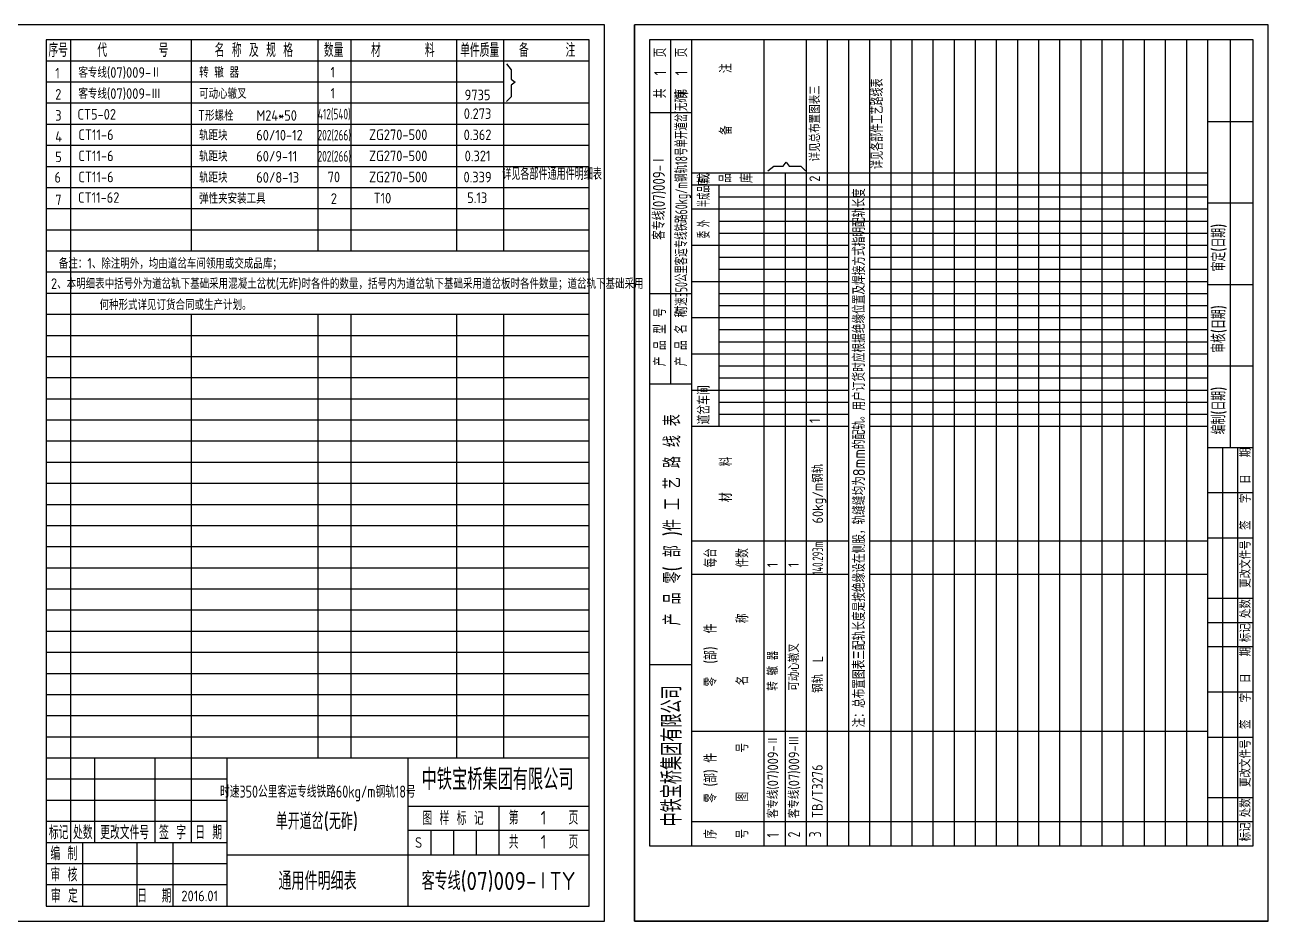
# Model space of a CAD drawing. Header units: millimetres. Extents: x 88099 to 263099, y -144739 to -10699.
# Drawn here: x 199889 to 241099, y -70599 to -40899 of the extents above; entities that cross this region are included whole.
import ezdxf
from ezdxf.enums import TextEntityAlignment as Align

# ---------------------------------------------------------------- set-up
doc = ezdxf.new("R2010")
doc.units = ezdxf.units.MM
doc.layers.get('0').update_dxf_attribs({"color": 1})
for name, color, linetype in [('Layer2', 7, 'Continuous'), ('Layer5', 7, 'Continuous'), ('Layer6', 7, 'Continuous'), ('细实线层', 7, 'Continuous')]:
    doc.layers.add(name, color=color, linetype=linetype)
doc.styles.add('HZ', font='gbenor.shx', dxfattribs={"width": 0.7, "bigfont": 'gbcbig.shx'})
doc.styles.get("Standard").update_dxf_attribs({"font": 'gbenor.shx', "bigfont": 'gbcbig.shx'})

msp = doc.modelspace()

# ---------------------------------------------------------------- linework, layer by layer
for p, q in [((200598.58, -41399.02), (200598.58, -70099.02)), ((218598.58, -41399.02), (200598.58, -41399.02)), ((218598.58, -70099.02), (218598.58, -41399.02)), ((220598.58, -41399.02), (220598.58, -68099.02)), ((240598.58, -41399.02), (220598.58, -41399.02)), ((221998.58, -68099.02), (221998.58, -41399.02)), ((240598.58, -68099.02), (240598.58, -41399.02)), ((218598.58, -65199.02), (200598.58, -65199.02)), ((206598.58, -70099.02), (206598.58, -65199.02)), ((212598.58, -70099.02), (212598.58, -65199.02)), ((218598.58, -66799.02), (212598.58, -66799.02)), ((206598.58, -67999.02), (200598.58, -67999.02)), ((206598.58, -68399.02), (212598.58, -68399.02)), ((212598.58, -68399.02), (218598.58, -68399.02)), ((220598.58, -68099.02), (240598.58, -68099.02)), ((200598.58, -70099.02), (218598.58, -70099.02))]:
    msp.add_line(p, q)
at = {"layer": 'Layer2'}
for p, q in [((221998.58, -45799.02), (239098.58, -45799.02)), ((221998.58, -46199.02), (239098.58, -46199.02)), ((221998.58, -46999.02), (239098.58, -46999.02)), ((221998.58, -48199.02), (227198.58, -48199.02)), ((227898.58, -48199.02), (239098.58, -48199.02)), ((221998.58, -49399.02), (227198.58, -49399.02)), ((227898.58, -49399.02), (239098.58, -49399.02)), ((221998.58, -50599.02), (227198.58, -50599.02)), ((227898.58, -50599.02), (239098.58, -50599.02)), ((221998.58, -54199.02), (227198.58, -54199.02)), ((227898.58, -54199.02), (239098.58, -54199.02))]:
    msp.add_line(p, q, dxfattribs=at)
at = {"layer": 'Layer5'}
for p, q in [((215848.47, -42192.07), (216004.2, -42386.55)), ((216004.2, -42386.55), (216004.2, -42703.01)), ((216004.2, -42703.01), (216140.45, -42800.25)), ((216140.45, -42800.25), (216004.2, -42897.49)), ((216004.2, -42897.49), (216004.2, -43281.31)), ((224517.52, -45739.33), (224712, -45583.61)), ((224712, -45583.61), (225028.46, -45583.61)), ((225028.46, -45583.61), (225125.7, -45447.36)), ((225125.7, -45447.36), (225222.94, -45583.61)), ((225222.94, -45583.61), (225606.76, -45583.61)), ((225606.76, -45583.61), (225762.33, -45739.33))]:
    msp.add_line(p, q, dxfattribs=at)
at = {"layer": 'Layer6'}
for p, q in [((219098.58, -40899.02), (198098.58, -40899.02)), ((219098.58, -70599.02), (219098.58, -40899.02)), ((241098.58, -40899.02), (220098.58, -40899.02)), ((220098.58, -40899.02), (220098.58, -70599.02)), ((220098.58, -70599.02), (220098.58, -40899.02)), ((220098.58, -70599.02), (220098.58, -40899.02)), ((241098.58, -70599.02), (241098.58, -40899.02)), ((201398.58, -41399.02), (201398.58, -65199.02)), ((205398.58, -41399.02), (205398.58, -48399.02)), ((209598.58, -41399.02), (209598.58, -48399.02)), ((210698.58, -41399.02), (210698.58, -48399.02)), ((214198.58, -41399.02), (214198.58, -48399.02)), ((215759.32, -41399.02), (215759.32, -48399.02)), ((221298.58, -52799.02), (221298.58, -41399.02)), ((224398.58, -68099.02), (224398.58, -41399.02)), ((225798.58, -68099.02), (225798.58, -41399.02)), ((226498.58, -68099.02), (226498.58, -41399.02)), ((227198.58, -68099.02), (227198.58, -41399.02)), ((227898.58, -68099.02), (227898.58, -41399.02)), ((228598.58, -68099.02), (228598.58, -41399.02)), ((229298.58, -68099.02), (229298.58, -41399.02)), ((229998.58, -68099.02), (229998.58, -41399.02)), ((230698.58, -68099.02), (230698.58, -41399.02)), ((231398.58, -68099.02), (231398.58, -41399.02)), ((232098.58, -68099.02), (232098.58, -41399.02)), ((232798.58, -68099.02), (232798.58, -41399.02)), ((233498.58, -68099.02), (233498.58, -41399.02)), ((234198.58, -68099.02), (234198.58, -41399.02)), ((234898.58, -68099.02), (234898.58, -41399.02)), ((235598.58, -68099.02), (235598.58, -41399.02)), ((236298.58, -68099.02), (236298.58, -41399.02)), ((236998.58, -68099.02), (236998.58, -41399.02)), ((237698.58, -68099.02), (237698.58, -41399.02)), ((238398.58, -68099.02), (238398.58, -41399.02)), ((239098.58, -68099.02), (239098.58, -41399.02)), ((239848.58, -54899.02), (239848.58, -41399.02)), ((218598.58, -42099.02), (200598.58, -42099.02)), ((218598.58, -42099.02), (200598.58, -42099.02)), ((215759.32, -42799.02), (200598.58, -42799.02)), ((218598.58, -43499.02), (200598.58, -43499.02)), ((220598.58, -43799.02), (221998.58, -43799.02)), ((218598.58, -44199.02), (200598.58, -44199.02)), ((239098.58, -44099.02), (240598.58, -44099.02)), ((218598.58, -44899.02), (200598.58, -44899.02)), ((218598.58, -45599.02), (200598.58, -45599.02)), ((225098.58, -68099.02), (225098.58, -45799.02)), ((218598.58, -46299.02), (200598.58, -46299.02)), ((222898.58, -54199.02), (222898.58, -46199.02)), ((222898.58, -46599.02), (239098.58, -46599.02)), ((239098.58, -46799.02), (240598.58, -46799.02)), ((218598.58, -46999.02), (200598.58, -46999.02)), ((218598.58, -47699.02), (200598.58, -47699.02)), ((222898.58, -47399.02), (239098.58, -47399.02)), ((222898.58, -47799.02), (239098.58, -47799.02)), ((218598.58, -48399.02), (200598.58, -48399.02)), ((222898.58, -48599.02), (227198.58, -48599.02)), ((227898.58, -48599.02), (239098.58, -48599.02)), ((222898.58, -48999.02), (227198.58, -48999.02)), ((227898.58, -48999.02), (239098.58, -48999.02)), ((218598.58, -49099.02), (200598.58, -49099.02)), ((218598.58, -49799.02), (200598.58, -49799.02)), ((220598.58, -49799.02), (221998.58, -49799.02)), ((222898.58, -49799.02), (227198.58, -49799.02)), ((227898.58, -49799.02), (239098.58, -49799.02)), ((239098.58, -49499.02), (240598.58, -49499.02)), ((222898.58, -50199.02), (227198.58, -50199.02)), ((227898.58, -50199.02), (239098.58, -50199.02)), ((218598.58, -50499.02), (200598.58, -50499.02)), ((205398.58, -50499.02), (205398.58, -53299.02)), ((209598.58, -50499.02), (209598.58, -53299.02)), ((210698.58, -50499.02), (210698.58, -53299.02)), ((214198.58, -50499.02), (214198.58, -65199.02)), ((215759.32, -50499.02), (215759.32, -65199.02)), ((222898.58, -50999.02), (227198.58, -50999.02)), ((227898.58, -50999.02), (239098.58, -50999.02)), ((218598.58, -51199.02), (200598.58, -51199.02)), ((222898.58, -51399.02), (227198.58, -51399.02)), ((227898.58, -51399.02), (239098.58, -51399.02)), ((218598.58, -51899.02), (200598.58, -51899.02)), ((221998.58, -51799.02), (227198.58, -51799.02)), ((227898.58, -51799.02), (239098.58, -51799.02)), ((222898.58, -52199.02), (227198.58, -52199.02)), ((227898.58, -52199.02), (239098.58, -52199.02)), ((239098.58, -52199.02), (240598.58, -52199.02)), ((218598.58, -52599.02), (200598.58, -52599.02)), ((222898.58, -52599.02), (227198.58, -52599.02)), ((227898.58, -52599.02), (239098.58, -52599.02)), ((220598.58, -52799.02), (221998.58, -52799.02)), ((221998.58, -52999.02), (227198.58, -52999.02)), ((227898.58, -52999.02), (239098.58, -52999.02)), ((218598.58, -53299.02), (200598.58, -53299.02)), ((205398.58, -53299.02), (205398.58, -57499.02)), ((209598.58, -53299.02), (209598.58, -57499.02)), ((210698.58, -53299.02), (210698.58, -57499.02)), ((222898.58, -53399.02), (227198.58, -53399.02)), ((227898.58, -53399.02), (239098.58, -53399.02)), ((222898.58, -53799.02), (227198.58, -53799.02)), ((227898.58, -53799.02), (239098.58, -53799.02)), ((218598.58, -53999.02), (200598.58, -53999.02)), ((218598.58, -54699.02), (200598.58, -54699.02)), ((239098.58, -54899.02), (240598.58, -54899.02)), ((239598.58, -68099.02), (239598.58, -54899.02)), ((240098.58, -68099.02), (240098.58, -54899.02)), ((218598.58, -55399.02), (200598.58, -55399.02)), ((218598.58, -56099.02), (200598.58, -56099.02)), ((239098.58, -56399.02), (240598.58, -56399.02)), ((218598.58, -56799.02), (200598.58, -56799.02)), ((218598.58, -57499.02), (200598.58, -57499.02)), ((205398.58, -57499.02), (205398.58, -65199.02)), ((209598.58, -57499.02), (209598.58, -65199.02)), ((210698.58, -57499.02), (210698.58, -65199.02)), ((221998.58, -57999.02), (227198.58, -57999.02)), ((227898.58, -57999.02), (239098.58, -57999.02)), ((239098.58, -57899.02), (240598.58, -57899.02)), ((218598.58, -58199.02), (200598.58, -58199.02)), ((218598.58, -58899.02), (200598.58, -58899.02)), ((221998.58, -59099.02), (227198.58, -59099.02)), ((227898.58, -59099.02), (239098.58, -59099.02)), ((218598.58, -59599.02), (200598.58, -59599.02)), ((239098.58, -59899.02), (240598.58, -59899.02)), ((218598.58, -60299.02), (200598.58, -60299.02)), ((239098.58, -60699.02), (240598.58, -60699.02)), ((218598.58, -60999.02), (200598.58, -60999.02)), ((218598.58, -61699.02), (200598.58, -61699.02)), ((239098.58, -61499.02), (240598.58, -61499.02)), ((220598.58, -62099.02), (221998.58, -62099.02)), ((218598.58, -62399.02), (200598.58, -62399.02)), ((239098.58, -62999.02), (240598.58, -62999.02)), ((218598.58, -63099.02), (200598.58, -63099.02)), ((218598.58, -63799.02), (200598.58, -63799.02)), ((218598.58, -64499.02), (200598.58, -64499.02)), ((221998.58, -64299.02), (239098.58, -64299.02)), ((239098.58, -64499.02), (240598.58, -64499.02)), ((201398.58, -65199.02), (201398.58, -67999.02)), ((202198.58, -65199.02), (202198.58, -67999.02)), ((204198.58, -65199.02), (204198.58, -67999.02)), ((205398.58, -65199.02), (205398.58, -67999.02)), ((206598.58, -65899.02), (200598.58, -65899.02)), ((206598.58, -66599.02), (200598.58, -66599.02)), ((239098.58, -66499.02), (240598.58, -66499.02)), ((215598.58, -66799.02), (215598.58, -68399.02)), ((206598.58, -67299.02), (200598.58, -67299.02)), ((221998.58, -67299.02), (239098.58, -67299.02)), ((239098.58, -67299.02), (240598.58, -67299.02)), ((218598.58, -67599.02), (212598.58, -67599.02)), ((213348.58, -67599.02), (213348.58, -68399.02)), ((214098.58, -67599.02), (214098.58, -68399.02)), ((214848.58, -67599.02), (214848.58, -68399.02)), ((201798.58, -67999.02), (201798.58, -70099.02)), ((203598.58, -67999.02), (203598.58, -70099.02)), ((204798.58, -67999.02), (204798.58, -70099.02)), ((206598.58, -68699.02), (200598.58, -68699.02)), ((206598.58, -69399.02), (200598.58, -69399.02)), ((198098.58, -70599.02), (219098.58, -70599.02)), ((220098.58, -70599.02), (241098.58, -70599.02)), ((241098.58, -70599.02), (220098.58, -70599.02))]:
    msp.add_line(p, q, dxfattribs=at)
at = {"layer": '细实线层'}
msp.add_line((216004.2, -43281.31), (215848.47, -43436.89), dxfattribs=at)

# ---------------------------------------------------------------- texts
at = {"color": 7, "style": 'HZ'}
msp.add_text('注：总布置图表三配轨长度是按绝缘设在侧股，轨缝缝均为8mm的配轨。用户订货时应根据绝缘位置及焊接方式指明配轨长度', height=400, rotation=90, dxfattribs=at).set_placement((227736.43, -64175.05))
at = {"layer": 'Layer2'}
for s, height, p in [('序号', 450, (200993.71, -41962.58)), ('数量', 450, (210124.6, -41962.58)), ('材      料', 450, (212417.45, -41962.58)), ('单件质量', 450, (214962.91, -41962.58)), ('备     注', 450, (217202.46, -41962.58)), ('图 样 标 记', 450, (214080.5, -67416.1)), ('第   1   页', 450, (217080.5, -67398.26)), ('标记', 450, (201009.78, -67886.31)), ('处数', 450, (201809.78, -67886.31)), ('更改文件号', 450, (203196.95, -67886.31)), ('签 字', 450, (204782.48, -67886.31)), ('日 期', 450, (205982.48, -67886.31)), ('S', 350, (212940.7, -68167.98)), ('共   1   页', 450, (217080.5, -68198.26)), ('编 制', 450, (201182.48, -68586.31)), ('审 核', 450, (201182.48, -69286.31)), ('通用件明细表', 600, (209590.67, -69568.09)), ('客专线(07)009-ⅠTY', 600, (215590.67, -69568.09)), ('审 定', 450, (201198.18, -69986.31)), ('日  期', 450, (204182.48, -69986.31)), ('2016.01', 350, (205684.94, -69940.3))]:
    msp.add_text(s, height=height, dxfattribs=at).set_placement(p, align=Align.CENTER)
for s, p in [('代       号', (202289.62, -41962.58)), ('名 称 及 规 格', (206181.58, -41962.58))]:
    msp.add_text(s, height=450, dxfattribs=at).set_placement(p)
for s, height, p in [('共  1  页', 400, (221148.18, -43331.31)), ('第  1  页', 400, (221848.18, -43331.31)), ('备        注', 400, (223325.49, -44548.72)), ('成', 400, (222593.01, -46137.3)), ('品', 400, (223302.78, -46137.3)), ('库', 400, (224012.54, -46137.3)), ('审定(日期)', 450, (239684.69, -49066.35)), ('审核(日期)', 450, (239684.69, -51766.35)), ('产 品 型 号', 400, (221140.76, -52209.17)), ('产 品 名 称', 400, (221840.76, -52209.17)), ('编制(日期)', 450, (239684.69, -54466.35)), ('产 品 零( 部 )件 工 艺 路 线 表', 550, (221622.72, -60797.5)), ('日   期', 350, (240519.26, -56109.81)), ('材    料', 400, (223325.49, -56711.14)), ('签   字', 350, (240519.26, -57632.21)), ('每台', 400, (222815.68, -58882.06)), ('件数', 400, (223872.19, -58882.06)), ('更改文件号', 350, (240519.26, -59554.21)), ('处数', 350, (240519.26, -60558.21)), ('名        称', 400, (223872.19, -62781.34)), ('零  (部)  件', 400, (222815.68, -62824.81)), ('标记', 350, (240519.26, -61358.21)), ('日   期', 350, (240519.26, -62709.81)), ('中铁宝桥集团有限公司', 650, (221656.81, -67462.66)), ('签   字', 350, (240519.26, -64232.21)), ('图      号', 400, (223872.19, -66633.77)), ('更改文件号', 350, (240519.26, -66154.21)), ('零 (部) 件', 400, (222815.68, -66677.24)), ('处数', 350, (240519.26, -67158.21)), ('标记', 350, (240519.26, -67958.21)), ('序', 400, (222815.68, -67869)), ('号', 400, (223872.19, -67869))]:
    msp.add_text(s, height=height, rotation=90, dxfattribs=at).set_placement(p)
at = {"layer": 'Layer2', "width": 0.75}
msp.add_text('详见各部件工艺路线表', height=400, rotation=90, dxfattribs=at).set_placement((228455.99, -44174.74), align=Align.BOTTOM_CENTER)
msp.add_text('详见各部件通用件明细表', height=400, dxfattribs=at).set_placement((217364.08, -46156.42), align=Align.BOTTOM_CENTER)
at = {"layer": 'Layer2'}
for s, width, p in [('客专线(07)009-Ⅰ', 0.9, (221104.23, -48025.22)), ('半成品库', 0.6, (222593.01, -46937.3)), ('委 外', 0.6, (222593.01, -47969.53)), ('道岔车间', 0.9, (222593.01, -54137.3)), ('1', 0.8, (224883.92, -67821.19)), ('2', 0.8, (225583.92, -67821.19)), ('3', 0.8, (226283.92, -67821.19))]:
    msp.add_text(s, height=400, rotation=90, dxfattribs=dict(at, width=width)).set_placement(p)
at = {"layer": '细实线层'}
for s, p in [('1', (200895.42, -42674.9)), ('客专线(07)009-Ⅱ', (201663.72, -42652.18)), ('转 辙 器', (205663.72, -42645.57)), ('2', (200895.42, -43374.9)), ('客专线(07)009-Ⅲ', (201663.72, -43352.18)), ('可动心辙叉', (205663.72, -43349.43)), ('3', (200895.42, -44074.9)), ('CT5-02', (201633.55, -44038.01)), ('T形螺栓    M24*50', (205625.77, -44076.11)), ('4', (200895.42, -44774.9)), ('CT11-6', (201663.72, -44714.5)), ('轨距块     60/10-12', (205663.72, -44728.56)), ('5', (200895.42, -45448.27)), ('CT11-6', (201663.72, -45414.5)), ('轨距块     60/9-11', (205663.72, -45428.56)), ('轨距块     60/8-13', (205663.72, -46128.56)), ('6', (200870.73, -46127.15)), ('CT11-6', (201663.72, -46114.5)), ('7', (200895.42, -46874.9)), ('CT11-62', (201652.52, -46796.07)), ('弹性夹安装工具', (205663.72, -46824.69))]:
    msp.add_text(s, height=350, dxfattribs=at).set_placement(p)
for s, height, p in [('1', 350, (210095.21, -42639.99)), ('1', 350, (210095.21, -43339.99)), ('9735', 350, (214893.47, -43396.13)), ('0.273', 350, (214894.34, -44016.27)), ('ZG270-500', 350, (212264.92, -44715.26)), ('0.362', 350, (214894.34, -44717.82)), ('ZG270-500', 350, (212264.92, -45415.26)), ('0.321', 350, (214894.34, -45417.82)), ('70', 350, (210131.42, -46115.26)), ('ZG270-500', 350, (212264.92, -46115.26)), ('0.339', 350, (214894.34, -46117.82)), ('2', 350, (210131.42, -46829.9)), ('T10', 350, (211739.68, -46815.26)), ('5.13', 350, (214882.25, -46803.18)), (' 备注：1、除注明外，均由道岔车间领用或交成品库；', 350, (204616.06, -48977.8)), ('  2、本明细表中括号外为道岔轨下基础采用混凝土岔枕(无砟)时各件的数量，括号内为道岔轨下基础采用道岔板时各件数量；道岔轨下基础采用', 350, (210386.14, -49648.84)), ('何种形式详见订货合同或生产计划。', 350, (204882.57, -50348.84)), ('单开道岔(无砟)', 550, (209570.94, -67564.04))]:
    msp.add_text(s, height=height, dxfattribs=at).set_placement(p, align=Align.CENTER)
for s, p in [('详见总布置图表三', (226249.89, -44163.52)), ('2', (226244.77, -45995.12)), ('1', (226244.77, -54016.04)), ('60kg/m钢轨', (226344.06, -56432.69)), ('1', (224844.77, -58795.06)), ('1', (225544.77, -58795.06))]:
    msp.add_text(s, height=350, rotation=90, dxfattribs=at).set_placement(p, align=Align.CENTER)
for s, height, width, p in [('412(540)', 350, 0.75, (210142.69, -44029.9)), ('202(266)', 350, 0.75, (210142.69, -44729.78)), ('202(266)', 350, 0.75, (210142.69, -45429.78)), ('时速350公里客运专线铁路60kg/m钢轨18号', 400, 0.85, (209600.94, -66507.53))]:
    msp.add_text(s, height=height, dxfattribs=dict(at, width=width)).set_placement(p, align=Align.CENTER)
at = {"layer": '细实线层', "width": 0.7}
for s, height, p in [('时速350公里客运专线铁路60kg/m钢轨18号单开道岔(无砟)', 400, (221847.54, -46796.66)), ('140.293m', 350, (226344.06, -58566.19))]:
    msp.add_text(s, height=height, rotation=90, dxfattribs=at).set_placement(p, align=Align.CENTER)
at = {"layer": '细实线层'}
for s, p in [('可动心辙叉', (225554.21, -62962.76)), ('转 辙 器', (224850.35, -62962.76)), ('钢轨  L', (226344.06, -63033.88)), ('客专线(07)009-Ⅱ', (224856.96, -67187.34)), ('客专线(07)009-Ⅲ', (225556.96, -67187.34)), ('TB/T3276', (226332.92, -67183.6))]:
    msp.add_text(s, height=350, rotation=90, dxfattribs=at).set_placement(p)
at = {"layer": '细实线层', "color": 1}
msp.add_text('中铁宝桥集团有限公司', height=700, dxfattribs=at).set_placement((215559.03, -66251.29), align=Align.CENTER)

doc.saveas('drawing.dxf')
